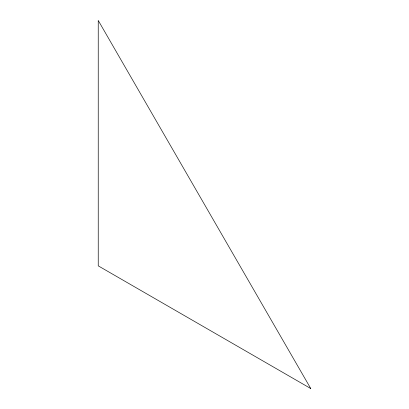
<?xml version="1.0" encoding="UTF-8"?>
<svg xmlns="http://www.w3.org/2000/svg" width="409" height="409" viewBox="0 0 409 409"><rect width="100%" height="100%" fill="white"/><g stroke="black" fill="none" stroke-linecap="round" stroke-linejoin="round"><path stroke-width="0.61" d="M310.763 388.55L98.237 265.85L98.237 20.45L310.763 388.55"/></g></svg>
